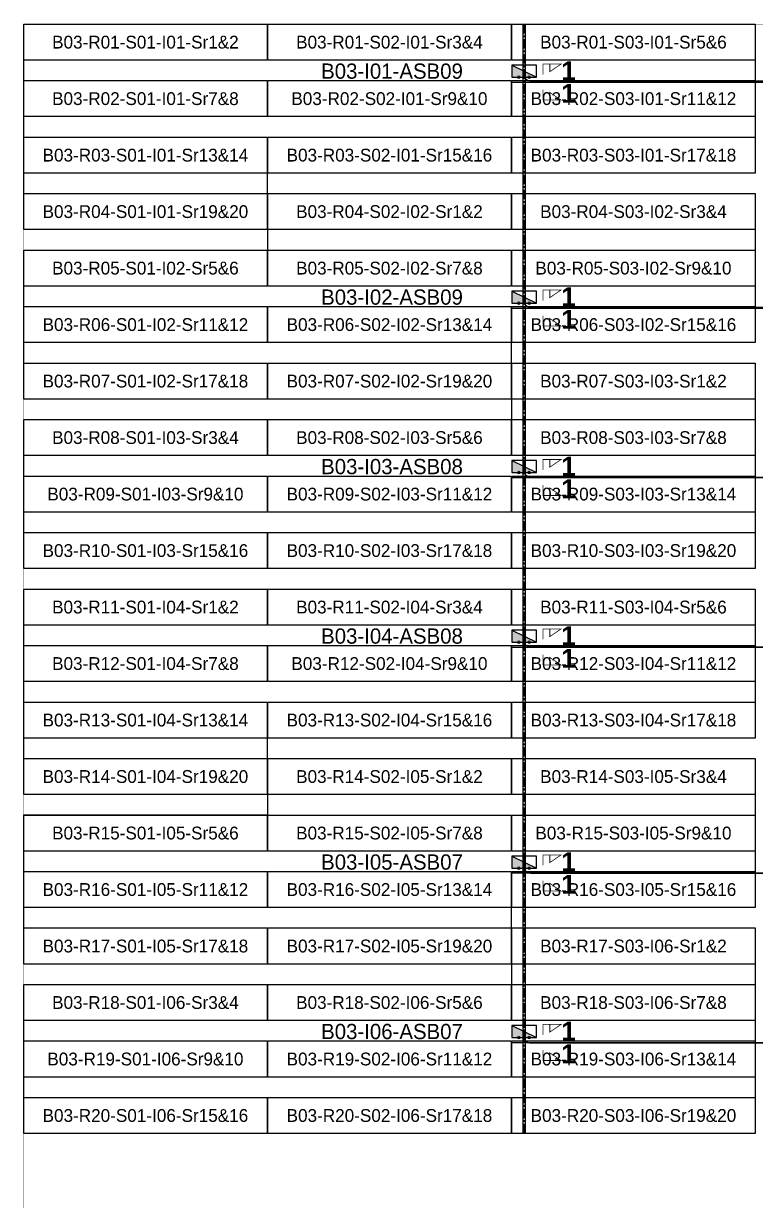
# Model space of a CAD drawing. Header units: metres. Extents: x 532250 to 532639, y 2674174 to 2674494.
# Drawn here: x 532249.9 to 532347, y 2674337.9 to 2674494.2 of the extents above; entities that cross this region are included whole.
import ezdxf
from ezdxf.enums import TextEntityAlignment as Align

# ---------------------------------------------------------------- set-up
doc = ezdxf.new("R2010")
doc.units = ezdxf.units.M
doc.header["$MEASUREMENT"] = 0
doc.linetypes.add('CENTER', pattern=[2, 1.25, -0.25, 0.25, -0.25])
doc.layers.add('Block Boundary-12.5 MW Block', color=6, linetype='Continuous', lineweight=9)
doc.layers.add('PILE', color=1, linetype='Continuous', lineweight=15)
for name, color, linetype in [('DC Trench BL-03', 40, 'Continuous'), ('E-Inverter Grouping', 2, 'Continuous'), ('Inverter Block-03', 7, 'Continuous'), ('LT Cable(AG) INV to LT Panel BL-03', 2, 'Continuous'), ('Messenger Wire Block-03 (Master Path)', 30, 'Continuous'), ('Messenger Wire Block-03 (MW Path)', 191, 'Continuous'), ('MMS Table Block-03', 8, 'Continuous'), ('Plan Line - DC BL-03', 40, 'Continuous'), ('Section Marking BL-03', 2, 'Continuous')]:
    doc.layers.add(name, color=color, linetype=linetype)
doc.styles.add('BoldTextStyle', font='arialbd.ttf')
doc.styles.get("Standard").update_dxf_attribs({"font": 'Adani Regular.ttf'})

# ---------------------------------------------------------------- blocks, each defined once
blk = doc.blocks.new('MMS Table (32.292 x 4.788)')
at = {"color": 0}
blk.add_lwpolyline([(0, -0.002), (0, 4.786), (32.292, 4.786), (32.292, -0.002)], close=True, dxfattribs=at)
at = {"color": 7}
blk.add_attdef('ID1', text='', height=1.7, dxfattribs=at).set_placement((16.146, 2.392), align=Align.MIDDLE_CENTER)
blk = doc.blocks.new('Inverter Block')
h = blk.add_hatch(color=0)
h.dxf.hatch_style = 1
h.paths.add_polyline_path([(-1.46, 2.27), (-1.46, 0.85), (1.46, 0.85)])
at = {"color": 0}
blk.add_lwpolyline([(1.46, 2.27), (-1.46, 2.27), (-1.46, 0.85), (1.46, 0.85)], close=True, dxfattribs=at)
blk.add_lwpolyline([(-1.46, 2.27), (1.46, 0.85)], dxfattribs=at)
at = {"layer": 'PILE'}
for centre in [(-0.61, 0.85), (0.61, 0.85)]:
    blk.add_circle(centre, 0.156, dxfattribs=at)
at = {"color": 7}
blk.add_attdef('ID', (-1.46, 3.01), '', height=1.8, dxfattribs=at)

msp = doc.modelspace()

# ---------------------------------------------------------------- linework, layer by layer
at = {"layer": 'Block Boundary-12.5 MW Block', "const_width": 0.05}
msp.add_lwpolyline([(532249.88, 2674494.08), (532638.48, 2674494.08), (532638.48, 2674174.29), (532249.88, 2674174.29)], close=True, dxfattribs=at)
at = {"layer": 'DC Trench BL-03', "color": 40, "const_width": 0.15}
msp.add_lwpolyline([(532316.45, 2674494.08), (532316.15, 2674494.08), (532316.15, 2674346.79), (532316.45, 2674346.79)], close=True, dxfattribs=at)
at = {"layer": 'E-Inverter Grouping', "color": 3}
for points in [[(532346.95, 2674494.08), (532346.95, 2674474.29), (532282.17, 2674474.29), (532282.17, 2674466.79), (532249.88, 2674466.79), (532249.88, 2674494.08)], [(532346.95, 2674471.58), (532346.95, 2674451.79), (532314.56, 2674451.79), (532314.56, 2674444.29), (532249.88, 2674444.29), (532249.88, 2674464.08), (532282.27, 2674464.08), (532282.27, 2674471.58)], [(532346.95, 2674421.79), (532249.88, 2674421.79), (532249.88, 2674441.58), (532314.66, 2674441.58), (532314.66, 2674449.08), (532346.95, 2674449.08)], [(532346.95, 2674419.08), (532346.95, 2674399.29), (532282.17, 2674399.29), (532282.17, 2674391.79), (532249.88, 2674391.79), (532249.88, 2674419.08)], [(532346.95, 2674396.58), (532346.95, 2674376.79), (532314.56, 2674376.79), (532314.56, 2674369.29), (532249.88, 2674369.29), (532249.88, 2674389.08), (532282.27, 2674389.08), (532282.27, 2674396.58)], [(532346.95, 2674346.79), (532249.88, 2674346.79), (532249.88, 2674366.58), (532314.66, 2674366.58), (532314.66, 2674374.08), (532346.95, 2674374.08)]]:
    msp.add_lwpolyline(points, close=True, dxfattribs=at)
at = {"layer": 'LT Cable(AG) INV to LT Panel BL-03', "color": 2}
for points in [[(532434.88, 2674369.32), (532434.23, 2674369.32, -0.161889), (532433.69, 2674369.5), (532432.2, 2674370.61, 0.103275), (532431.84, 2674370.69), (532426.09, 2674370.69, -0.414214), (532425.19, 2674371.59), (532425.19, 2674382.87, -0.021393), (532425.2, 2674382.95), (532425.24, 2674383.46, 0.021393), (532425.24, 2674383.53), (532425.24, 2674485.59, 0.414214), (532424.34, 2674486.49), (532317.19, 2674486.49, -0.414214), (532316.29, 2674487.39), (532316.29, 2674487.73)], [(532434.88, 2674369.27), (532434.22, 2674369.27, -0.16218), (532433.68, 2674369.45), (532432.19, 2674370.56, 0.103275), (532431.83, 2674370.64), (532426.04, 2674370.64, -0.414214), (532425.14, 2674371.54), (532425.14, 2674382.88, -0.021393), (532425.15, 2674382.95), (532425.19, 2674383.46, 0.021393), (532425.19, 2674383.54), (532425.19, 2674455.54, 0.414214), (532424.29, 2674456.44), (532317.19, 2674456.44, -0.414214), (532316.29, 2674457.34), (532316.29, 2674457.73)], [(532436.88, 2674369.22), (532434.2, 2674369.22, -0.162474), (532433.66, 2674369.4), (532432.18, 2674370.51, 0.103275), (532431.82, 2674370.59), (532425.99, 2674370.59, -0.414214), (532425.09, 2674371.49), (532425.09, 2674382.88, -0.021393), (532425.1, 2674382.96), (532425.14, 2674383.46, 0.021393), (532425.14, 2674383.54), (532425.14, 2674432.99, 0.414214), (532424.24, 2674433.89), (532317.19, 2674433.89, -0.414214), (532316.29, 2674434.79), (532316.29, 2674435.23)], [(532436.88, 2674369.17), (532434.19, 2674369.17, -0.162771), (532433.65, 2674369.35), (532432.17, 2674370.46, 0.103275), (532431.81, 2674370.54), (532425.94, 2674370.54, -0.414214), (532425.04, 2674371.44), (532425.04, 2674382.88, -0.021393), (532425.05, 2674382.96), (532425.09, 2674383.46, 0.021393), (532425.09, 2674383.54), (532425.09, 2674410.44, 0.414214), (532424.19, 2674411.34), (532317.19, 2674411.34, -0.414214), (532316.29, 2674412.24), (532316.29, 2674412.73)], [(532439.03, 2674369.14), (532434.18, 2674369.14, -0.162921), (532433.64, 2674369.33), (532432.17, 2674370.44, 0.103275), (532431.81, 2674370.51), (532425.92, 2674370.51, -0.414214), (532425.02, 2674371.41), (532425.02, 2674382.88, -0.021393), (532425.02, 2674382.96), (532425.07, 2674383.47, 0.021393), (532425.07, 2674383.54), (532425.07, 2674387.92, 0.414214), (532424.17, 2674388.82), (532410.98, 2674388.82, 0.414214), (532410.08, 2674387.92), (532410.08, 2674382.22, -0.414214), (532409.18, 2674381.32), (532317.19, 2674381.32, -0.414214), (532316.29, 2674382.22), (532316.29, 2674382.73)], [(532439.03, 2674369.09), (532434.17, 2674369.09, -0.163223), (532433.63, 2674369.28), (532432.15, 2674370.39, 0.103275), (532431.79, 2674370.46), (532425.87, 2674370.46, -0.414214), (532424.97, 2674371.36), (532424.97, 2674382.88, -0.021393), (532424.97, 2674382.96), (532425.02, 2674383.47, 0.021393), (532425.02, 2674383.54), (532425.02, 2674387.87, 0.414214), (532424.12, 2674388.77), (532411.03, 2674388.77, 0.414214), (532410.13, 2674387.87), (532410.13, 2674359.67, -0.414214), (532409.23, 2674358.77), (532317.19, 2674358.77, -0.414214), (532316.29, 2674359.67), (532316.29, 2674360.23)]]:
    msp.add_lwpolyline(points, format="xyb", dxfattribs=at)
at = {"layer": 'Messenger Wire Block-03 (Master Path)'}
for points in [[(532314.66, 2674486.38), (532425.13, 2674486.38)], [(532314.66, 2674456.38), (532425.13, 2674456.38)], [(532314.66, 2674433.88), (532425.13, 2674433.88)], [(532314.66, 2674411.38), (532425.13, 2674411.38)], [(532314.66, 2674381.38), (532410.01, 2674381.38)], [(532314.66, 2674358.88), (532410.01, 2674358.88)]]:
    msp.add_lwpolyline(points, dxfattribs=at)
at = {"layer": 'Messenger Wire Block-03 (MW Path)', "const_width": 0.1}
for points in [[(532314.66, 2674486.38), (532425.13, 2674486.38)], [(532314.66, 2674456.38), (532425.13, 2674456.38)], [(532314.66, 2674433.88), (532425.13, 2674433.88)], [(532314.66, 2674411.38), (532425.13, 2674411.38)], [(532314.66, 2674381.38), (532410.01, 2674381.38)], [(532314.66, 2674358.88), (532410.01, 2674358.88)]]:
    msp.add_lwpolyline(points, dxfattribs=at)
at = {"layer": 'Plan Line - DC BL-03', "color": 6, "linetype": 'CENTER'}
msp.add_lwpolyline([(532316.3, 2674494.08), (532316.3, 2674346.79)], dxfattribs=at)
at = {"layer": 'Section Marking BL-03', "color": 94, "lineweight": 35, "true_color": 0x00a500, "const_width": 0.1}
for points in [[(532318.79, 2674487.38), (532318.79, 2674488.77), (532321.19, 2674488.77), (532319.71, 2674487.76), (532319.71, 2674488.77)], [(532318.79, 2674485.38), (532318.79, 2674483.99), (532321.19, 2674483.99), (532319.71, 2674485), (532319.71, 2674483.99)], [(532318.79, 2674457.38), (532318.79, 2674458.77), (532321.19, 2674458.77), (532319.71, 2674457.76), (532319.71, 2674458.77)], [(532318.79, 2674455.38), (532318.79, 2674453.99), (532321.19, 2674453.99), (532319.71, 2674455), (532319.71, 2674453.99)], [(532318.79, 2674434.88), (532318.79, 2674436.27), (532321.19, 2674436.27), (532319.71, 2674435.26), (532319.71, 2674436.27)], [(532318.79, 2674432.88), (532318.79, 2674431.49), (532321.19, 2674431.49), (532319.71, 2674432.5), (532319.71, 2674431.49)], [(532318.79, 2674412.38), (532318.79, 2674413.77), (532321.19, 2674413.77), (532319.71, 2674412.76), (532319.71, 2674413.77)], [(532318.79, 2674410.38), (532318.79, 2674408.99), (532321.19, 2674408.99), (532319.71, 2674410), (532319.71, 2674408.99)], [(532318.79, 2674382.38), (532318.79, 2674383.77), (532321.19, 2674383.77), (532319.71, 2674382.76), (532319.71, 2674383.77)], [(532318.79, 2674380.38), (532318.79, 2674378.99), (532321.19, 2674378.99), (532319.71, 2674380), (532319.71, 2674378.99)], [(532318.79, 2674359.88), (532318.79, 2674361.27), (532321.19, 2674361.27), (532319.71, 2674360.26), (532319.71, 2674361.27)], [(532318.79, 2674357.88), (532318.79, 2674356.49), (532321.19, 2674356.49), (532319.71, 2674357.5), (532319.71, 2674356.49)]]:
    msp.add_lwpolyline(points, dxfattribs=at)

# ---------------------------------------------------------------- block references
at = {"layer": 'Inverter Block-03'}
ref = msp.add_blockref('Inverter Block', (532316.29, 2674486.07), dxfattribs=dict(at, xscale=1.124999999976148, yscale=1.124999999976148, zscale=1.124999999976148))
ref.add_attrib('ID', 'B03-I01-ASB09', (532289.35, 2674486.82), dxfattribs={"layer": '0', "color": 7, "height": 2.025})
ref = msp.add_blockref('Inverter Block', (532316.29, 2674456.07), dxfattribs=dict(at, xscale=1.124999999976148, yscale=1.124999999976148, zscale=1.124999999976148))
ref.add_attrib('ID', 'B03-I02-ASB09', (532289.35, 2674456.82), dxfattribs={"layer": '0', "color": 7, "height": 2.025})
ref = msp.add_blockref('Inverter Block', (532316.29, 2674433.57), dxfattribs=dict(at, xscale=1.124999999976148, yscale=1.124999999976148, zscale=1.124999999976148))
ref.add_attrib('ID', 'B03-I03-ASB08', (532289.35, 2674434.32), dxfattribs={"layer": '0', "color": 7, "height": 2.025})
ref = msp.add_blockref('Inverter Block', (532316.29, 2674411.07), dxfattribs=dict(at, xscale=1.124999999976148, yscale=1.124999999976148, zscale=1.124999999976148))
ref.add_attrib('ID', 'B03-I04-ASB08', (532289.35, 2674411.82), dxfattribs={"layer": '0', "color": 7, "height": 2.025})
ref = msp.add_blockref('Inverter Block', (532316.29, 2674381.07), dxfattribs=dict(at, xscale=1.124999999976148, yscale=1.124999999976148, zscale=1.124999999976148))
ref.add_attrib('ID', 'B03-I05-ASB07', (532289.35, 2674381.82), dxfattribs={"layer": '0', "color": 7, "height": 2.025})
ref = msp.add_blockref('Inverter Block', (532316.29, 2674358.57), dxfattribs=dict(at, xscale=1.124999999976148, yscale=1.124999999976148, zscale=1.124999999976148))
ref.add_attrib('ID', 'B03-I06-ASB07', (532289.35, 2674359.32), dxfattribs={"layer": '0', "color": 7, "height": 2.025})
at = {"layer": 'MMS Table Block-03'}
for p, values in [((532249.88, 2674489.29), {'ID1': 'B03-R01-S01-I01-Sr1&2'}), ((532282.27, 2674489.29), {'ID1': 'B03-R01-S02-I01-Sr3&4'}), ((532314.66, 2674489.29), {'ID1': 'B03-R01-S03-I01-Sr5&6'}), ((532249.88, 2674481.79), {'ID1': 'B03-R02-S01-I01-Sr7&8'}), ((532282.27, 2674481.79), {'ID1': 'B03-R02-S02-I01-Sr9&10'}), ((532314.66, 2674481.79), {'ID1': 'B03-R02-S03-I01-Sr11&12'}), ((532249.88, 2674474.29), {'ID1': 'B03-R03-S01-I01-Sr13&14'}), ((532282.27, 2674474.29), {'ID1': 'B03-R03-S02-I01-Sr15&16'}), ((532314.66, 2674474.29), {'ID1': 'B03-R03-S03-I01-Sr17&18'}), ((532249.88, 2674466.79), {'ID1': 'B03-R04-S01-I01-Sr19&20'}), ((532282.27, 2674466.79), {'ID1': 'B03-R04-S02-I02-Sr1&2'}), ((532314.66, 2674466.79), {'ID1': 'B03-R04-S03-I02-Sr3&4'}), ((532249.88, 2674459.29), {'ID1': 'B03-R05-S01-I02-Sr5&6'}), ((532282.27, 2674459.29), {'ID1': 'B03-R05-S02-I02-Sr7&8'}), ((532314.66, 2674459.29), {'ID1': 'B03-R05-S03-I02-Sr9&10'}), ((532249.88, 2674451.79), {'ID1': 'B03-R06-S01-I02-Sr11&12'}), ((532282.27, 2674451.79), {'ID1': 'B03-R06-S02-I02-Sr13&14'}), ((532314.66, 2674451.79), {'ID1': 'B03-R06-S03-I02-Sr15&16'}), ((532249.88, 2674444.29), {'ID1': 'B03-R07-S01-I02-Sr17&18'}), ((532282.27, 2674444.29), {'ID1': 'B03-R07-S02-I02-Sr19&20'}), ((532314.66, 2674444.29), {'ID1': 'B03-R07-S03-I03-Sr1&2'}), ((532249.88, 2674436.79), {'ID1': 'B03-R08-S01-I03-Sr3&4'}), ((532282.27, 2674436.79), {'ID1': 'B03-R08-S02-I03-Sr5&6'}), ((532314.66, 2674436.79), {'ID1': 'B03-R08-S03-I03-Sr7&8'}), ((532249.88, 2674429.29), {'ID1': 'B03-R09-S01-I03-Sr9&10'}), ((532282.27, 2674429.29), {'ID1': 'B03-R09-S02-I03-Sr11&12'}), ((532314.66, 2674429.29), {'ID1': 'B03-R09-S03-I03-Sr13&14'}), ((532249.88, 2674421.79), {'ID1': 'B03-R10-S01-I03-Sr15&16'}), ((532282.27, 2674421.79), {'ID1': 'B03-R10-S02-I03-Sr17&18'}), ((532314.66, 2674421.79), {'ID1': 'B03-R10-S03-I03-Sr19&20'}), ((532249.88, 2674414.29), {'ID1': 'B03-R11-S01-I04-Sr1&2'}), ((532282.27, 2674414.29), {'ID1': 'B03-R11-S02-I04-Sr3&4'}), ((532314.66, 2674414.29), {'ID1': 'B03-R11-S03-I04-Sr5&6'}), ((532249.88, 2674406.79), {'ID1': 'B03-R12-S01-I04-Sr7&8'}), ((532282.27, 2674406.79), {'ID1': 'B03-R12-S02-I04-Sr9&10'}), ((532314.66, 2674406.79), {'ID1': 'B03-R12-S03-I04-Sr11&12'}), ((532249.88, 2674399.29), {'ID1': 'B03-R13-S01-I04-Sr13&14'}), ((532282.27, 2674399.29), {'ID1': 'B03-R13-S02-I04-Sr15&16'}), ((532314.66, 2674399.29), {'ID1': 'B03-R13-S03-I04-Sr17&18'}), ((532249.88, 2674391.79), {'ID1': 'B03-R14-S01-I04-Sr19&20'}), ((532282.27, 2674391.79), {'ID1': 'B03-R14-S02-I05-Sr1&2'}), ((532314.66, 2674391.79), {'ID1': 'B03-R14-S03-I05-Sr3&4'}), ((532249.88, 2674384.29), {'ID1': 'B03-R15-S01-I05-Sr5&6'}), ((532282.27, 2674384.29), {'ID1': 'B03-R15-S02-I05-Sr7&8'}), ((532314.66, 2674384.29), {'ID1': 'B03-R15-S03-I05-Sr9&10'}), ((532249.88, 2674376.79), {'ID1': 'B03-R16-S01-I05-Sr11&12'}), ((532282.27, 2674376.79), {'ID1': 'B03-R16-S02-I05-Sr13&14'}), ((532314.66, 2674376.79), {'ID1': 'B03-R16-S03-I05-Sr15&16'}), ((532249.88, 2674369.29), {'ID1': 'B03-R17-S01-I05-Sr17&18'}), ((532282.27, 2674369.29), {'ID1': 'B03-R17-S02-I05-Sr19&20'}), ((532314.66, 2674369.29), {'ID1': 'B03-R17-S03-I06-Sr1&2'}), ((532249.88, 2674361.79), {'ID1': 'B03-R18-S01-I06-Sr3&4'}), ((532282.27, 2674361.79), {'ID1': 'B03-R18-S02-I06-Sr5&6'}), ((532314.66, 2674361.79), {'ID1': 'B03-R18-S03-I06-Sr7&8'}), ((532249.88, 2674354.29), {'ID1': 'B03-R19-S01-I06-Sr9&10'}), ((532282.27, 2674354.29), {'ID1': 'B03-R19-S02-I06-Sr11&12'}), ((532314.66, 2674354.29), {'ID1': 'B03-R19-S03-I06-Sr13&14'}), ((532249.88, 2674346.79), {'ID1': 'B03-R20-S01-I06-Sr15&16'}), ((532282.27, 2674346.79), {'ID1': 'B03-R20-S02-I06-Sr17&18'}), ((532314.66, 2674346.79), {'ID1': 'B03-R20-S03-I06-Sr19&20'})]:
    msp.add_blockref('MMS Table (32.292 x 4.788)', p, dxfattribs=at).add_auto_attribs(values)

# ---------------------------------------------------------------- texts
at = {"layer": 'Section Marking BL-03', "color": 94, "true_color": 0x00a500, "style": 'BoldTextStyle'}
for p in [(532322.19, 2674487.88), (532322.19, 2674484.88), (532322.19, 2674457.88), (532322.19, 2674454.88), (532322.19, 2674435.38), (532322.19, 2674432.38), (532322.19, 2674412.88), (532322.19, 2674409.88), (532322.19, 2674382.88), (532322.19, 2674379.88), (532322.19, 2674360.38), (532322.19, 2674357.38)]:
    msp.add_text('1', height=2.5, dxfattribs=at).set_placement(p, align=Align.MIDDLE_CENTER)

doc.saveas('drawing.dxf')
